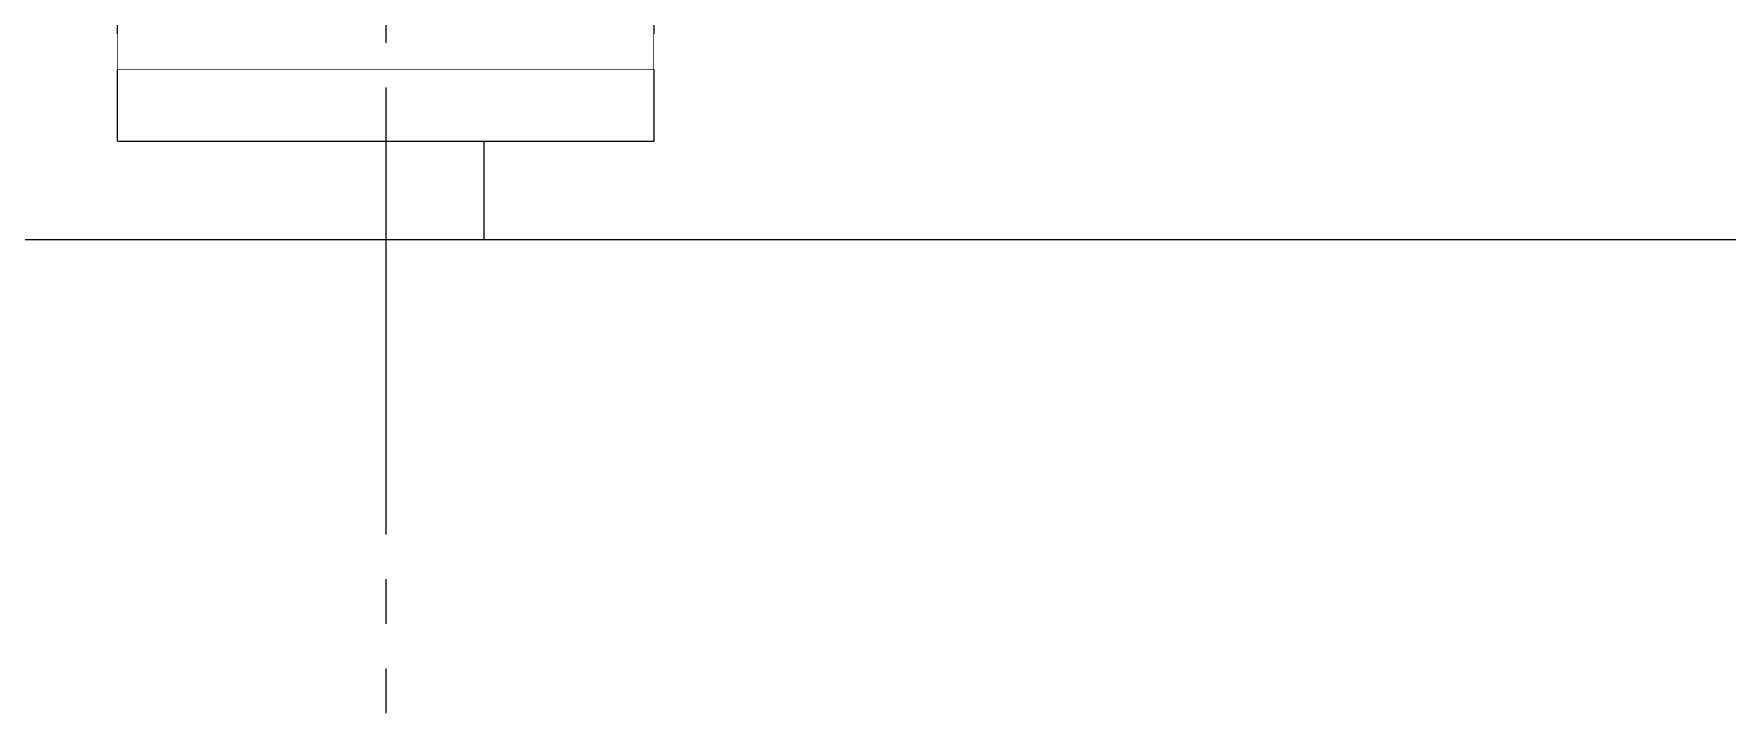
# Model space of a CAD drawing. Extents: x -3080 to 28500, y -1326 to 31609.
# Drawn here: x 25063 to 26010, y 25781 to 26161 of the extents above; entities that cross this region are included whole.
import ezdxf
from ezdxf.xclip import XClip

# ---------------------------------------------------------------- set-up
doc = ezdxf.new("R2010")
doc.units = 0
doc.header["$LTSCALE"] = 100
doc.header["$XCLIPFRAME"] = 2
doc.linetypes.add('188K-SM-07-F10-MECH-CR PIPE-Y2257103$0$X-S-FAB_SL ALL$0$COL-CEN-LIN', pattern=[3.25, 2.5, -0.25, 0.25, -0.25])
doc.linetypes.add('188K-SM-07-F10-MECH-CR PIPE-Y2257103$0$X-S-FAB_SL ALL$0$Wipeout_Contour', pattern=[1, 0, -1])
for name, color, linetype in [('0-xref', 8, 'Continuous'), ('188K-SM-07-F10-MECH-CR PIPE-Y2257103$0$X-S-FAB_SL ALL$0$ASP_1', 1, 'Continuous'), ('188K-SM-07-F10-MECH-CR PIPE-Y2257103$0$X-S-FAB_SL ALL$0$CCL', 15, '188K-SM-07-F10-MECH-CR PIPE-Y2257103$0$X-S-FAB_SL ALL$0$COL-CEN-LIN'), ('188K-SM-07-F10-MECH-CR PIPE-Y2257103$0$X-S-FAB_SL ALL$0$Hattch', 7, 'Continuous'), ('188K-SM-07-F10-MECH-CR PIPE-Y2257103$0$X-S-FAB_SL ALL$0$L-ROAD', 7, 'Continuous'), ('188K-SM-07-F10-MECH-CR PIPE-Y2257103$0$X-S-FAB_SL ALL$0$S-FNDN', 7, 'Continuous')]:
    doc.layers.add(name, color=color, linetype=linetype)

# ---------------------------------------------------------------- blocks, each defined once
blk = doc.blocks.new('188K-SM-07-F10-MECH-CR PIPE-Y2257103$0$X-S-FAB_SL ALL$0$剖面元素_340_3', base_point=(23061.26, -8263.06))
at = {"color": 254, "linetype": '188K-SM-07-F10-MECH-CR PIPE-Y2257103$0$X-S-FAB_SL ALL$0$Wipeout_Contour', "lineweight": 0, "ltscale": 392337.845185}
blk.add_wipeout([(48171.26, -8313.06), (48171.26, -8453.06), (48471.26, -8453.06), (48471.26, -8313.06), (48351.26, -8313.06), (48351.26, -8433.06), (48291.26, -8433.06), (48291.26, -8313.06)], dxfattribs=at).dxf.layer = '188K-SM-07-F10-MECH-CR PIPE-Y2257103$0$X-S-FAB_SL ALL$0$Hattch'
at = {"layer": '188K-SM-07-F10-MECH-CR PIPE-Y2257103$0$X-S-FAB_SL ALL$0$S-FNDN', "color": 8, "lineweight": 0}
for p, q in [((48171.26, -8313.06), (48291.26, -8313.06)), ((48171.26, -8453.06), (48171.26, -8313.06)), ((48351.26, -8313.06), (48471.26, -8313.06)), ((48471.26, -8453.06), (48471.26, -8313.06)), ((48171.26, -8453.06), (48471.26, -8453.06))]:
    blk.add_line(p, q, dxfattribs=at)
blk = doc.blocks.new('188K-SM-07-F10-MECH-CR PIPE-Y2257103$0$X-S-FAB_SL ALL$0$剖面元素_1098_3', base_point=(23061.26, -8263.06))
at = {"color": 254, "linetype": '188K-SM-07-F10-MECH-CR PIPE-Y2257103$0$X-S-FAB_SL ALL$0$Wipeout_Contour', "lineweight": 0, "ltscale": 293493.706508}
blk.add_wipeout([(47971.26, -8433.06), (47971.26, -8548.06), (48376.26, -8548.06), (48376.26, -8493.06), (48171.26, -8493.06), (48171.26, -8433.06)], dxfattribs=at).dxf.layer = '188K-SM-07-F10-MECH-CR PIPE-Y2257103$0$X-S-FAB_SL ALL$0$Hattch'
at = {"color": 254, "linetype": '188K-SM-07-F10-MECH-CR PIPE-Y2257103$0$X-S-FAB_SL ALL$0$Wipeout_Contour', "lineweight": 0, "ltscale": 396257.212151}
blk.add_wipeout([(48471.26, -8493.06), (48376.26, -8493.06), (48376.26, -8548.06), (49276.06, -8548.06), (49276.06, -8493.06), (49071.26, -8493.06), (49071.26, -8433.06), (48471.26, -8433.06)], dxfattribs=at).dxf.layer = '188K-SM-07-F10-MECH-CR PIPE-Y2257103$0$X-S-FAB_SL ALL$0$Hattch'
at = {"layer": '188K-SM-07-F10-MECH-CR PIPE-Y2257103$0$X-S-FAB_SL ALL$0$L-ROAD', "color": 8, "lineweight": 0}
for p, q in [((48376.26, -8548.06), (48376.26, -8493.06)), ((47971.26, -8548.06), (48376.26, -8548.06)), ((48376.26, -8548.06), (49276.06, -8548.06))]:
    blk.add_line(p, q, dxfattribs=at)
blk = doc.blocks.new('188K-SM-07-F10-MECH-CR PIPE-Y2257103$0$X-S-FAB_SL ALL$0$剖面元素_1107_3', base_point=(23061.26, -8263.06))
at = {"color": 254, "linetype": '188K-SM-07-F10-MECH-CR PIPE-Y2257103$0$X-S-FAB_SL ALL$0$Wipeout_Contour', "lineweight": 0, "ltscale": 196234.081597}
blk.add_wipeout([(48171.26, -8453.06), (48171.26, -8493.06), (48471.26, -8493.06), (48471.26, -8453.06)], dxfattribs=at).dxf.layer = '188K-SM-07-F10-MECH-CR PIPE-Y2257103$0$X-S-FAB_SL ALL$0$Hattch'
at = {"layer": '188K-SM-07-F10-MECH-CR PIPE-Y2257103$0$X-S-FAB_SL ALL$0$S-FNDN', "color": 8, "lineweight": 0}
for p, q in [((48171.26, -8493.06), (48171.26, -8453.06)), ((48471.26, -8493.06), (48471.26, -8453.06)), ((48171.26, -8493.06), (48471.26, -8493.06))]:
    blk.add_line(p, q, dxfattribs=at)
blk = doc.blocks.new('188K-SM-07-F10-MECH-CR PIPE-Y2257103$0$X-S-FAB_SL ALL$0$A$C2e9ab586')
at = {"layer": '188K-SM-07-F10-MECH-CR PIPE-Y2257103$0$X-S-FAB_SL ALL$0$S-FNDN', "lineweight": 0}
blk.add_blockref('188K-SM-07-F10-MECH-CR PIPE-Y2257103$0$X-S-FAB_SL ALL$0$剖面元素_340_3', (-28106.39, 285), dxfattribs=at)
at = {"layer": '188K-SM-07-F10-MECH-CR PIPE-Y2257103$0$X-S-FAB_SL ALL$0$L-ROAD', "lineweight": 0}
blk.add_blockref('188K-SM-07-F10-MECH-CR PIPE-Y2257103$0$X-S-FAB_SL ALL$0$剖面元素_1098_3', (-28106.39, 285), dxfattribs=at)
at = {"layer": '188K-SM-07-F10-MECH-CR PIPE-Y2257103$0$X-S-FAB_SL ALL$0$S-FNDN', "lineweight": 0}
blk.add_blockref('188K-SM-07-F10-MECH-CR PIPE-Y2257103$0$X-S-FAB_SL ALL$0$剖面元素_1107_3', (-28106.39, 285), dxfattribs=at)
blk = doc.blocks.new('188K-SM-07-F10-MECH-CR PIPE-Y2257103$0$X-S-FAB_SL ALL$0$A$Ceb448ab1')
at = {"layer": '188K-SM-07-F10-MECH-CR PIPE-Y2257103$0$X-S-FAB_SL ALL$0$CCL'}
blk.add_line((25260, 3600), (25260, 0), dxfattribs=at)
blk = doc.blocks.new('188K-SM-07-F10-MECH-CR PIPE-Y2257103$0$X-S-FAB_SL ALL')
at = {"layer": '188K-SM-07-F10-MECH-CR PIPE-Y2257103$0$X-S-FAB_SL ALL$0$ASP_1'}
blk.add_blockref('188K-SM-07-F10-MECH-CR PIPE-Y2257103$0$X-S-FAB_SL ALL$0$A$C2e9ab586', (23632.864, -73288.977), dxfattribs=at)
at = {"layer": '188K-SM-07-F10-MECH-CR PIPE-Y2257103$0$X-S-FAB_SL ALL$0$CCL'}
blk.add_blockref('188K-SM-07-F10-MECH-CR PIPE-Y2257103$0$X-S-FAB_SL ALL$0$A$Ceb448ab1', (-4473.521, -73553.977), dxfattribs=at)
blk = doc.blocks.new('188K-SM-07-F10-MECH-CR PIPE-Y2257103')
ref = blk.add_blockref('188K-SM-07-F10-MECH-CR PIPE-Y2257103$0$X-S-FAB_SL ALL', (4473.521, 99334.763))
XClip(ref).set_block_clipping_path([(-7553.4648570136, -75341.9369645483), (24026.2025623869, -67725.7696244382)])

msp = doc.modelspace()

# ---------------------------------------------------------------- block references
at = {"layer": '0-xref'}
msp.add_blockref('188K-SM-07-F10-MECH-CR PIPE-Y2257103', (0, 0), dxfattribs=at)

doc.saveas('drawing.dxf')
